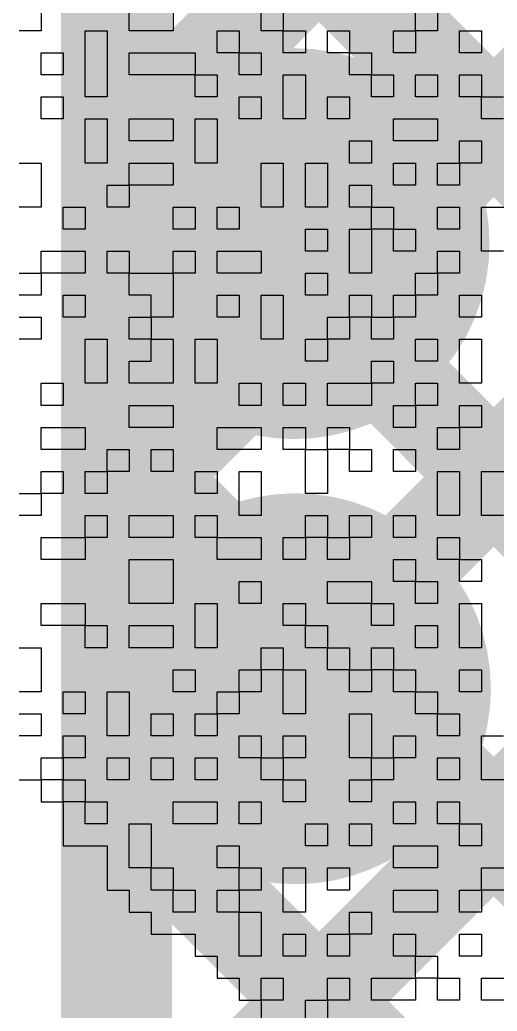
# Model space of a CAD drawing. Header units: millimetres. Extents: x 3.06 to 5.82, y 1.29 to 3.84.
# Drawn here: x 4.7417 to 4.7803, y 2.9549 to 3.0351 of the extents above; entities that cross this region are included whole.
import ezdxf

# ---------------------------------------------------------------- set-up
doc = ezdxf.new("R2010")
doc.units = ezdxf.units.MM
doc.header["$MEASUREMENT"] = 0
for name, color, linetype in [('BottomLayer', 5, 'Continuous'), ('BottomOverlay', 54, 'Continuous'), ('BottomSolder', 6, 'Continuous'), ('MultiLayer', 9, 'Continuous'), ('TopLayer', 1, 'Continuous'), ('TopSolder', 216, 'Continuous'), ('ViaHoleLayer', 16, 'Continuous')]:
    doc.layers.add(name, color=color, linetype=linetype)

msp = doc.modelspace()

# ---------------------------------------------------------------- linework, layer by layer
at = {"layer": 'BottomLayer', "const_width": 0.008}
for points in [[(4.75, 2.883907), (4.75, 3.216842)], [(4.75, 2.996375), (4.949625, 3.196)], [(4.75, 2.996375), (4.949625, 3.196)], [(4.75, 3.024659), (4.921341, 3.196)], [(4.75, 3.056459), (4.811, 2.995459)], [(4.75, 2.968091), (4.815572, 3.033663)], [(4.75, 3.028175), (4.811, 2.967175)], [(4.75, 2.939807), (4.811, 3.000807)], [(4.75, 2.999891), (4.811, 2.938891)], [(4.75, 2.971607), (4.805257, 2.916349)]]:
    msp.add_lwpolyline(points, dxfattribs=at)
at = {"layer": 'BottomLayer'}
for points, const_width in [([(4.748, 3.028175, 1), (4.752, 3.028175, 1)], 0.004), ([(4.748, 3.024659, 1), (4.752, 3.024659, 1)], 0.004), ([(4.757983, 3.017, 1), (4.769794, 3.017, 1)], 0.011811), ([(4.748, 2.999891, 1), (4.752, 2.999891, 1)], 0.004), ([(4.748, 2.996375, 1), (4.752, 2.996375, 1)], 0.004), ([(4.748, 2.996375, 1), (4.752, 2.996375, 1)], 0.004), ([(4.758095, 2.981, 1), (4.769906, 2.981, 1)], 0.011811), ([(4.748, 2.971607, 1), (4.752, 2.971607, 1)], 0.004), ([(4.748, 2.968091, 1), (4.752, 2.968091, 1)], 0.004)]:
    msp.add_lwpolyline(points, format="xyb", close=True, dxfattribs=dict(at, const_width=const_width))
at = {"layer": 'BottomOverlay'}
for p, q in [((4.74341, 3.035991), (4.74341, 3.034209)), ((4.750537, 3.034209), (4.750537, 3.035991)), ((4.754101, 3.035991), (4.754101, 3.034209)), ((4.761228, 3.034209), (4.761228, 3.035991)), ((4.763009, 3.035991), (4.763009, 3.034209)), ((4.7737, 3.034209), (4.7737, 3.035991)), ((4.775482, 3.035991), (4.775482, 3.034209)), ((4.74341, 3.034209), (4.741629, 3.034209)), ((4.746974, 3.032427), (4.746974, 3.034209)), ((4.746974, 3.034209), (4.748755, 3.034209)), ((4.748755, 3.034209), (4.748755, 3.032427)), ((4.754101, 3.034209), (4.750537, 3.034209)), ((4.757664, 3.032427), (4.757664, 3.034209)), ((4.757664, 3.034209), (4.759446, 3.034209)), ((4.759446, 3.034209), (4.759446, 3.032427)), ((4.763009, 3.034209), (4.761228, 3.034209)), ((4.763009, 3.032427), (4.763009, 3.034209)), ((4.763009, 3.034209), (4.764791, 3.034209)), ((4.764791, 3.034209), (4.764791, 3.032427)), ((4.766573, 3.032427), (4.766573, 3.034209)), ((4.766573, 3.034209), (4.768355, 3.034209)), ((4.768355, 3.034209), (4.768355, 3.032427)), ((4.771918, 3.032427), (4.771918, 3.034209)), ((4.771918, 3.034209), (4.7737, 3.034209)), ((4.775482, 3.034209), (4.7737, 3.034209)), ((4.7737, 3.034209), (4.7737, 3.032427)), ((4.777263, 3.032427), (4.777263, 3.034209)), ((4.777263, 3.034209), (4.779045, 3.034209)), ((4.779045, 3.034209), (4.779045, 3.032427)), ((4.74341, 3.030645), (4.74341, 3.032427)), ((4.74341, 3.032427), (4.745192, 3.032427)), ((4.745192, 3.032427), (4.745192, 3.030645)), ((4.746974, 3.030645), (4.746974, 3.032427)), ((4.748755, 3.032427), (4.748755, 3.030645)), ((4.750537, 3.030645), (4.750537, 3.032427)), ((4.750537, 3.032427), (4.755883, 3.032427)), ((4.755883, 3.032427), (4.755883, 3.030645)), ((4.759446, 3.032427), (4.757664, 3.032427)), ((4.759446, 3.030645), (4.759446, 3.032427)), ((4.759446, 3.032427), (4.761228, 3.032427)), ((4.761228, 3.032427), (4.761228, 3.030645)), ((4.764791, 3.032427), (4.763009, 3.032427)), ((4.768355, 3.032427), (4.766573, 3.032427)), ((4.768355, 3.030645), (4.768355, 3.032427)), ((4.768355, 3.032427), (4.770136, 3.032427)), ((4.770136, 3.032427), (4.770136, 3.030645)), ((4.7737, 3.032427), (4.771918, 3.032427)), ((4.779045, 3.032427), (4.777263, 3.032427)), ((4.745192, 3.030645), (4.74341, 3.030645)), ((4.746974, 3.028864), (4.746974, 3.030645)), ((4.748755, 3.030645), (4.748755, 3.028864)), ((4.755883, 3.030645), (4.750537, 3.030645)), ((4.755883, 3.028864), (4.755883, 3.030645)), ((4.755883, 3.030645), (4.757664, 3.030645)), ((4.757664, 3.030645), (4.757664, 3.028864)), ((4.761228, 3.030645), (4.759446, 3.030645)), ((4.763009, 3.028864), (4.763009, 3.030645)), ((4.763009, 3.030645), (4.764791, 3.030645)), ((4.764791, 3.030645), (4.764791, 3.028864)), ((4.770136, 3.030645), (4.768355, 3.030645)), ((4.770136, 3.028864), (4.770136, 3.030645)), ((4.770136, 3.030645), (4.771918, 3.030645)), ((4.771918, 3.030645), (4.771918, 3.028864)), ((4.7737, 3.028864), (4.7737, 3.030645)), ((4.7737, 3.030645), (4.775482, 3.030645)), ((4.775482, 3.030645), (4.775482, 3.028864)), ((4.777263, 3.028864), (4.777263, 3.030645)), ((4.777263, 3.030645), (4.779045, 3.030645)), ((4.779045, 3.030645), (4.779045, 3.028864)), ((4.74341, 3.027082), (4.74341, 3.028864)), ((4.74341, 3.028864), (4.745192, 3.028864)), ((4.745192, 3.028864), (4.745192, 3.027082)), ((4.748755, 3.028864), (4.746974, 3.028864)), ((4.757664, 3.028864), (4.755883, 3.028864)), ((4.759446, 3.027082), (4.759446, 3.028864)), ((4.759446, 3.028864), (4.761228, 3.028864)), ((4.761228, 3.028864), (4.761228, 3.027082)), ((4.763009, 3.027082), (4.763009, 3.028864)), ((4.764791, 3.028864), (4.764791, 3.027082)), ((4.766573, 3.027082), (4.766573, 3.028864)), ((4.766573, 3.028864), (4.768355, 3.028864)), ((4.768355, 3.028864), (4.768355, 3.027082)), ((4.771918, 3.028864), (4.770136, 3.028864)), ((4.775482, 3.028864), (4.7737, 3.028864)), ((4.779045, 3.028864), (4.777263, 3.028864)), ((4.779045, 3.027082), (4.779045, 3.028864)), ((4.779045, 3.028864), (4.780827, 3.028864)), ((4.745192, 3.027082), (4.74341, 3.027082)), ((4.746974, 3.0253), (4.746974, 3.027082)), ((4.746974, 3.027082), (4.748755, 3.027082)), ((4.748755, 3.027082), (4.748755, 3.0253)), ((4.750537, 3.0253), (4.750537, 3.027082)), ((4.750537, 3.027082), (4.754101, 3.027082)), ((4.754101, 3.027082), (4.754101, 3.0253)), ((4.755883, 3.0253), (4.755883, 3.027082)), ((4.755883, 3.027082), (4.757664, 3.027082)), ((4.757664, 3.027082), (4.757664, 3.0253)), ((4.761228, 3.027082), (4.759446, 3.027082)), ((4.764791, 3.027082), (4.763009, 3.027082)), ((4.768355, 3.027082), (4.766573, 3.027082)), ((4.771918, 3.0253), (4.771918, 3.027082)), ((4.771918, 3.027082), (4.775482, 3.027082)), ((4.775482, 3.027082), (4.775482, 3.0253)), ((4.780827, 3.027082), (4.779045, 3.027082)), ((4.746974, 3.023518), (4.746974, 3.0253)), ((4.748755, 3.0253), (4.748755, 3.023518)), ((4.754101, 3.0253), (4.750537, 3.0253)), ((4.755883, 3.023518), (4.755883, 3.0253)), ((4.757664, 3.0253), (4.757664, 3.023518)), ((4.768355, 3.023518), (4.768355, 3.0253)), ((4.768355, 3.0253), (4.770136, 3.0253)), ((4.770136, 3.0253), (4.770136, 3.023518)), ((4.775482, 3.0253), (4.771918, 3.0253)), ((4.777263, 3.023518), (4.777263, 3.0253)), ((4.777263, 3.0253), (4.779045, 3.0253)), ((4.779045, 3.0253), (4.779045, 3.023518)), ((4.741629, 3.023518), (4.74341, 3.023518)), ((4.74341, 3.023518), (4.74341, 3.021737)), ((4.748755, 3.023518), (4.746974, 3.023518)), ((4.750537, 3.021737), (4.750537, 3.023518)), ((4.750537, 3.023518), (4.754101, 3.023518)), ((4.754101, 3.023518), (4.754101, 3.021737)), ((4.757664, 3.023518), (4.755883, 3.023518)), ((4.761228, 3.021737), (4.761228, 3.023518)), ((4.761228, 3.023518), (4.763009, 3.023518)), ((4.763009, 3.023518), (4.763009, 3.021737)), ((4.764791, 3.021737), (4.764791, 3.023518)), ((4.764791, 3.023518), (4.766573, 3.023518)), ((4.766573, 3.023518), (4.766573, 3.021737)), ((4.770136, 3.023518), (4.768355, 3.023518)), ((4.771918, 3.021737), (4.771918, 3.023518)), ((4.771918, 3.023518), (4.7737, 3.023518)), ((4.7737, 3.023518), (4.7737, 3.021737)), ((4.775482, 3.021737), (4.775482, 3.023518)), ((4.775482, 3.023518), (4.777263, 3.023518)), ((4.779045, 3.023518), (4.777263, 3.023518)), ((4.777263, 3.023518), (4.777263, 3.021737)), ((4.74341, 3.021737), (4.74341, 3.019955)), ((4.748755, 3.019955), (4.748755, 3.021737)), ((4.748755, 3.021737), (4.750537, 3.021737)), ((4.754101, 3.021737), (4.750537, 3.021737)), ((4.750537, 3.021737), (4.750537, 3.019955)), ((4.761228, 3.019955), (4.761228, 3.021737)), ((4.763009, 3.021737), (4.763009, 3.019955)), ((4.764791, 3.019955), (4.764791, 3.021737)), ((4.766573, 3.021737), (4.766573, 3.019955)), ((4.768355, 3.019955), (4.768355, 3.021737)), ((4.768355, 3.021737), (4.770136, 3.021737)), ((4.770136, 3.021737), (4.770136, 3.019955)), ((4.7737, 3.021737), (4.771918, 3.021737)), ((4.777263, 3.021737), (4.775482, 3.021737)), ((4.74341, 3.019955), (4.741629, 3.019955)), ((4.745192, 3.018173), (4.745192, 3.019955)), ((4.745192, 3.019955), (4.746974, 3.019955)), ((4.746974, 3.019955), (4.746974, 3.018173)), ((4.750537, 3.019955), (4.748755, 3.019955)), ((4.754101, 3.018173), (4.754101, 3.019955)), ((4.754101, 3.019955), (4.755883, 3.019955)), ((4.755883, 3.019955), (4.755883, 3.018173)), ((4.757664, 3.018173), (4.757664, 3.019955)), ((4.757664, 3.019955), (4.759446, 3.019955)), ((4.759446, 3.019955), (4.759446, 3.018173)), ((4.763009, 3.019955), (4.761228, 3.019955)), ((4.766573, 3.019955), (4.764791, 3.019955)), ((4.770136, 3.019955), (4.768355, 3.019955)), ((4.770136, 3.018173), (4.770136, 3.019955)), ((4.770136, 3.019955), (4.771918, 3.019955)), ((4.771918, 3.019955), (4.771918, 3.018173)), ((4.775482, 3.018173), (4.775482, 3.019955)), ((4.775482, 3.019955), (4.777263, 3.019955)), ((4.777263, 3.019955), (4.777263, 3.018173)), ((4.779045, 3.018173), (4.779045, 3.019955)), ((4.779045, 3.019955), (4.782608, 3.019955)), ((4.746974, 3.018173), (4.745192, 3.018173)), ((4.755883, 3.018173), (4.754101, 3.018173)), ((4.759446, 3.018173), (4.757664, 3.018173)), ((4.764791, 3.016392), (4.764791, 3.018173)), ((4.764791, 3.018173), (4.766573, 3.018173)), ((4.766573, 3.018173), (4.766573, 3.016392)), ((4.768355, 3.016392), (4.768355, 3.018173)), ((4.768355, 3.018173), (4.770136, 3.018173)), ((4.771918, 3.018173), (4.770136, 3.018173)), ((4.770136, 3.018173), (4.770136, 3.016392)), ((4.771918, 3.016392), (4.771918, 3.018173)), ((4.771918, 3.018173), (4.7737, 3.018173)), ((4.7737, 3.018173), (4.7737, 3.016392)), ((4.777263, 3.018173), (4.775482, 3.018173)), ((4.779045, 3.016392), (4.779045, 3.018173)), ((4.74341, 3.01461), (4.74341, 3.016392)), ((4.74341, 3.016392), (4.746974, 3.016392)), ((4.746974, 3.016392), (4.746974, 3.01461)), ((4.748755, 3.01461), (4.748755, 3.016392)), ((4.748755, 3.016392), (4.750537, 3.016392)), ((4.750537, 3.016392), (4.750537, 3.01461)), ((4.754101, 3.01461), (4.754101, 3.016392)), ((4.754101, 3.016392), (4.755883, 3.016392)), ((4.755883, 3.016392), (4.755883, 3.01461)), ((4.757664, 3.01461), (4.757664, 3.016392)), ((4.757664, 3.016392), (4.761228, 3.016392)), ((4.761228, 3.016392), (4.761228, 3.01461)), ((4.766573, 3.016392), (4.764791, 3.016392)), ((4.768355, 3.01461), (4.768355, 3.016392)), ((4.770136, 3.016392), (4.770136, 3.01461)), ((4.7737, 3.016392), (4.771918, 3.016392)), ((4.775482, 3.01461), (4.775482, 3.016392)), ((4.775482, 3.016392), (4.777263, 3.016392)), ((4.777263, 3.016392), (4.777263, 3.01461)), ((4.780827, 3.016392), (4.779045, 3.016392)), ((4.741629, 3.01461), (4.74341, 3.01461)), ((4.746974, 3.01461), (4.74341, 3.01461)), ((4.74341, 3.01461), (4.74341, 3.012828)), ((4.750537, 3.01461), (4.748755, 3.01461)), ((4.750537, 3.012828), (4.750537, 3.01461)), ((4.750537, 3.01461), (4.754101, 3.01461)), ((4.755883, 3.01461), (4.754101, 3.01461)), ((4.754101, 3.01461), (4.754101, 3.012828)), ((4.761228, 3.01461), (4.757664, 3.01461)), ((4.764791, 3.012828), (4.764791, 3.01461)), ((4.764791, 3.01461), (4.766573, 3.01461)), ((4.766573, 3.01461), (4.766573, 3.012828)), ((4.770136, 3.01461), (4.768355, 3.01461)), ((4.7737, 3.012828), (4.7737, 3.01461)), ((4.7737, 3.01461), (4.775482, 3.01461)), ((4.777263, 3.01461), (4.775482, 3.01461)), ((4.775482, 3.01461), (4.775482, 3.012828)), ((4.74341, 3.012828), (4.741629, 3.012828)), ((4.745192, 3.011046), (4.745192, 3.012828)), ((4.745192, 3.012828), (4.746974, 3.012828)), ((4.746974, 3.012828), (4.746974, 3.011046)), ((4.752319, 3.012828), (4.750537, 3.012828)), ((4.752319, 3.011046), (4.752319, 3.012828)), ((4.754101, 3.012828), (4.754101, 3.011046)), ((4.757664, 3.011046), (4.757664, 3.012828)), ((4.757664, 3.012828), (4.759446, 3.012828)), ((4.759446, 3.012828), (4.759446, 3.011046)), ((4.761228, 3.011046), (4.761228, 3.012828)), ((4.761228, 3.012828), (4.763009, 3.012828)), ((4.763009, 3.012828), (4.763009, 3.011046)), ((4.766573, 3.012828), (4.764791, 3.012828)), ((4.768355, 3.011046), (4.768355, 3.012828)), ((4.768355, 3.012828), (4.770136, 3.012828)), ((4.770136, 3.012828), (4.770136, 3.011046)), ((4.771918, 3.011046), (4.771918, 3.012828)), ((4.771918, 3.012828), (4.7737, 3.012828)), ((4.775482, 3.012828), (4.7737, 3.012828)), ((4.7737, 3.012828), (4.7737, 3.011046)), ((4.777263, 3.011046), (4.777263, 3.012828)), ((4.777263, 3.012828), (4.779045, 3.012828)), ((4.779045, 3.012828), (4.779045, 3.011046)), ((4.741629, 3.011046), (4.74341, 3.011046)), ((4.74341, 3.011046), (4.74341, 3.009265)), ((4.746974, 3.011046), (4.745192, 3.011046)), ((4.750537, 3.009265), (4.750537, 3.011046)), ((4.750537, 3.011046), (4.752319, 3.011046)), ((4.754101, 3.011046), (4.752319, 3.011046)), ((4.752319, 3.011046), (4.752319, 3.009265)), ((4.759446, 3.011046), (4.757664, 3.011046)), ((4.761228, 3.009265), (4.761228, 3.011046)), ((4.763009, 3.011046), (4.763009, 3.009265)), ((4.766573, 3.009265), (4.766573, 3.011046)), ((4.766573, 3.011046), (4.768355, 3.011046)), ((4.770136, 3.011046), (4.768355, 3.011046)), ((4.768355, 3.011046), (4.768355, 3.009265)), ((4.770136, 3.009265), (4.770136, 3.011046)), ((4.770136, 3.011046), (4.771918, 3.011046)), ((4.7737, 3.011046), (4.771918, 3.011046)), ((4.771918, 3.011046), (4.771918, 3.009265)), ((4.779045, 3.011046), (4.777263, 3.011046)), ((4.74341, 3.009265), (4.741629, 3.009265)), ((4.746974, 3.007483), (4.746974, 3.009265)), ((4.746974, 3.009265), (4.748755, 3.009265)), ((4.748755, 3.009265), (4.748755, 3.007483)), ((4.752319, 3.009265), (4.750537, 3.009265)), ((4.752319, 3.007483), (4.752319, 3.009265)), ((4.752319, 3.009265), (4.754101, 3.009265)), ((4.754101, 3.009265), (4.754101, 3.007483)), ((4.755883, 3.007483), (4.755883, 3.009265)), ((4.755883, 3.009265), (4.757664, 3.009265)), ((4.757664, 3.009265), (4.757664, 3.007483)), ((4.763009, 3.009265), (4.761228, 3.009265)), ((4.764791, 3.007483), (4.764791, 3.009265)), ((4.764791, 3.009265), (4.766573, 3.009265)), ((4.768355, 3.009265), (4.766573, 3.009265)), ((4.766573, 3.009265), (4.766573, 3.007483)), ((4.771918, 3.009265), (4.770136, 3.009265)), ((4.7737, 3.007483), (4.7737, 3.009265)), ((4.7737, 3.009265), (4.775482, 3.009265)), ((4.775482, 3.009265), (4.775482, 3.007483)), ((4.777263, 3.007483), (4.777263, 3.009265)), ((4.777263, 3.009265), (4.779045, 3.009265)), ((4.779045, 3.009265), (4.779045, 3.007483)), ((4.746974, 3.005701), (4.746974, 3.007483)), ((4.748755, 3.007483), (4.748755, 3.005701)), ((4.750537, 3.005701), (4.750537, 3.007483)), ((4.750537, 3.007483), (4.752319, 3.007483)), ((4.754101, 3.007483), (4.754101, 3.005701)), ((4.755883, 3.005701), (4.755883, 3.007483)), ((4.757664, 3.007483), (4.757664, 3.005701)), ((4.766573, 3.007483), (4.764791, 3.007483)), ((4.770136, 3.005701), (4.770136, 3.007483)), ((4.770136, 3.007483), (4.771918, 3.007483)), ((4.771918, 3.007483), (4.771918, 3.005701)), ((4.775482, 3.007483), (4.7737, 3.007483)), ((4.777263, 3.005701), (4.777263, 3.007483)), ((4.779045, 3.007483), (4.779045, 3.005701)), ((4.74341, 3.003919), (4.74341, 3.005701)), ((4.74341, 3.005701), (4.745192, 3.005701)), ((4.745192, 3.005701), (4.745192, 3.003919)), ((4.748755, 3.005701), (4.746974, 3.005701)), ((4.754101, 3.005701), (4.750537, 3.005701)), ((4.757664, 3.005701), (4.755883, 3.005701)), ((4.759446, 3.003919), (4.759446, 3.005701)), ((4.759446, 3.005701), (4.761228, 3.005701)), ((4.761228, 3.005701), (4.761228, 3.003919)), ((4.763009, 3.003919), (4.763009, 3.005701)), ((4.763009, 3.005701), (4.764791, 3.005701)), ((4.764791, 3.005701), (4.764791, 3.003919)), ((4.766573, 3.003919), (4.766573, 3.005701)), ((4.766573, 3.005701), (4.770136, 3.005701)), ((4.771918, 3.005701), (4.770136, 3.005701)), ((4.770136, 3.005701), (4.770136, 3.003919)), ((4.7737, 3.003919), (4.7737, 3.005701)), ((4.7737, 3.005701), (4.775482, 3.005701)), ((4.775482, 3.005701), (4.775482, 3.003919)), ((4.779045, 3.005701), (4.777263, 3.005701)), ((4.745192, 3.003919), (4.74341, 3.003919)), ((4.750537, 3.002138), (4.750537, 3.003919)), ((4.750537, 3.003919), (4.754101, 3.003919)), ((4.754101, 3.003919), (4.754101, 3.002138)), ((4.761228, 3.003919), (4.759446, 3.003919)), ((4.764791, 3.003919), (4.763009, 3.003919)), ((4.770136, 3.003919), (4.766573, 3.003919)), ((4.771918, 3.002138), (4.771918, 3.003919)), ((4.771918, 3.003919), (4.7737, 3.003919)), ((4.775482, 3.003919), (4.7737, 3.003919)), ((4.7737, 3.003919), (4.7737, 3.002138)), ((4.777263, 3.002138), (4.777263, 3.003919)), ((4.777263, 3.003919), (4.779045, 3.003919)), ((4.779045, 3.003919), (4.779045, 3.002138)), ((4.74341, 3.000356), (4.74341, 3.002138)), ((4.74341, 3.002138), (4.746974, 3.002138)), ((4.746974, 3.002138), (4.746974, 3.000356)), ((4.754101, 3.002138), (4.750537, 3.002138)), ((4.757664, 3.000356), (4.757664, 3.002138)), ((4.757664, 3.002138), (4.761228, 3.002138)), ((4.761228, 3.002138), (4.761228, 3.000356)), ((4.763009, 3.000356), (4.763009, 3.002138)), ((4.763009, 3.002138), (4.764791, 3.002138)), ((4.764791, 3.002138), (4.764791, 3.000356)), ((4.766573, 3.000356), (4.766573, 3.002138)), ((4.766573, 3.002138), (4.768355, 3.002138)), ((4.768355, 3.002138), (4.768355, 3.000356)), ((4.7737, 3.002138), (4.771918, 3.002138)), ((4.775482, 3.000356), (4.775482, 3.002138)), ((4.775482, 3.002138), (4.777263, 3.002138)), ((4.779045, 3.002138), (4.777263, 3.002138)), ((4.777263, 3.002138), (4.777263, 3.000356)), ((4.746974, 3.000356), (4.74341, 3.000356)), ((4.748755, 2.998574), (4.748755, 3.000356)), ((4.748755, 3.000356), (4.750537, 3.000356)), ((4.750537, 3.000356), (4.750537, 2.998574)), ((4.752319, 2.998574), (4.752319, 3.000356)), ((4.752319, 3.000356), (4.754101, 3.000356)), ((4.754101, 3.000356), (4.754101, 2.998574)), ((4.761228, 3.000356), (4.757664, 3.000356)), ((4.764791, 3.000356), (4.763009, 3.000356)), ((4.764791, 2.998574), (4.764791, 3.000356)), ((4.764791, 3.000356), (4.766573, 3.000356)), ((4.768355, 3.000356), (4.766573, 3.000356)), ((4.766573, 3.000356), (4.766573, 2.998574)), ((4.768355, 2.998574), (4.768355, 3.000356)), ((4.768355, 3.000356), (4.770136, 3.000356)), ((4.770136, 3.000356), (4.770136, 2.998574)), ((4.771918, 2.998574), (4.771918, 3.000356)), ((4.771918, 3.000356), (4.7737, 3.000356)), ((4.7737, 3.000356), (4.7737, 2.998574)), ((4.777263, 3.000356), (4.775482, 3.000356)), ((4.74341, 2.996792), (4.74341, 2.998574)), ((4.74341, 2.998574), (4.745192, 2.998574)), ((4.745192, 2.998574), (4.745192, 2.996792)), ((4.746974, 2.996792), (4.746974, 2.998574)), ((4.746974, 2.998574), (4.748755, 2.998574)), ((4.750537, 2.998574), (4.748755, 2.998574)), ((4.748755, 2.998574), (4.748755, 2.996792)), ((4.754101, 2.998574), (4.752319, 2.998574)), ((4.755883, 2.996792), (4.755883, 2.998574)), ((4.755883, 2.998574), (4.757664, 2.998574)), ((4.757664, 2.998574), (4.757664, 2.996792)), ((4.759446, 2.996792), (4.759446, 2.998574)), ((4.759446, 2.998574), (4.761228, 2.998574)), ((4.761228, 2.998574), (4.761228, 2.996792)), ((4.764791, 2.996792), (4.764791, 2.998574)), ((4.766573, 2.998574), (4.766573, 2.996792)), ((4.770136, 2.998574), (4.768355, 2.998574)), ((4.7737, 2.998574), (4.771918, 2.998574)), ((4.775482, 2.996792), (4.775482, 2.998574)), ((4.775482, 2.998574), (4.777263, 2.998574)), ((4.777263, 2.998574), (4.777263, 2.996792)), ((4.779045, 2.996792), (4.779045, 2.998574)), ((4.779045, 2.998574), (4.782608, 2.998574)), ((4.741629, 2.996792), (4.74341, 2.996792)), ((4.745192, 2.996792), (4.74341, 2.996792)), ((4.74341, 2.996792), (4.74341, 2.995011)), ((4.748755, 2.996792), (4.746974, 2.996792)), ((4.757664, 2.996792), (4.755883, 2.996792)), ((4.759446, 2.995011), (4.759446, 2.996792)), ((4.761228, 2.996792), (4.761228, 2.995011)), ((4.766573, 2.996792), (4.764791, 2.996792)), ((4.775482, 2.995011), (4.775482, 2.996792)), ((4.777263, 2.996792), (4.777263, 2.995011)), ((4.779045, 2.995011), (4.779045, 2.996792)), ((4.74341, 2.995011), (4.741629, 2.995011)), ((4.746974, 2.993229), (4.746974, 2.995011)), ((4.746974, 2.995011), (4.748755, 2.995011)), ((4.748755, 2.995011), (4.748755, 2.993229)), ((4.750537, 2.993229), (4.750537, 2.995011)), ((4.750537, 2.995011), (4.754101, 2.995011)), ((4.754101, 2.995011), (4.754101, 2.993229)), ((4.755883, 2.993229), (4.755883, 2.995011)), ((4.755883, 2.995011), (4.757664, 2.995011)), ((4.757664, 2.995011), (4.757664, 2.993229)), ((4.761228, 2.995011), (4.759446, 2.995011)), ((4.764791, 2.993229), (4.764791, 2.995011)), ((4.764791, 2.995011), (4.766573, 2.995011)), ((4.766573, 2.995011), (4.766573, 2.993229)), ((4.768355, 2.993229), (4.768355, 2.995011)), ((4.768355, 2.995011), (4.770136, 2.995011)), ((4.770136, 2.995011), (4.770136, 2.993229)), ((4.771918, 2.993229), (4.771918, 2.995011)), ((4.771918, 2.995011), (4.7737, 2.995011)), ((4.7737, 2.995011), (4.7737, 2.993229)), ((4.777263, 2.995011), (4.775482, 2.995011)), ((4.780827, 2.995011), (4.779045, 2.995011)), ((4.74341, 2.991447), (4.74341, 2.993229)), ((4.74341, 2.993229), (4.746974, 2.993229)), ((4.748755, 2.993229), (4.746974, 2.993229)), ((4.746974, 2.993229), (4.746974, 2.991447)), ((4.754101, 2.993229), (4.750537, 2.993229)), ((4.757664, 2.993229), (4.755883, 2.993229)), ((4.757664, 2.991447), (4.757664, 2.993229)), ((4.757664, 2.993229), (4.761228, 2.993229)), ((4.761228, 2.993229), (4.761228, 2.991447)), ((4.763009, 2.991447), (4.763009, 2.993229)), ((4.763009, 2.993229), (4.764791, 2.993229)), ((4.766573, 2.993229), (4.764791, 2.993229)), ((4.764791, 2.993229), (4.764791, 2.991447)), ((4.766573, 2.991447), (4.766573, 2.993229)), ((4.766573, 2.993229), (4.768355, 2.993229)), ((4.770136, 2.993229), (4.768355, 2.993229)), ((4.768355, 2.993229), (4.768355, 2.991447)), ((4.7737, 2.993229), (4.771918, 2.993229)), ((4.775482, 2.991447), (4.775482, 2.993229)), ((4.775482, 2.993229), (4.777263, 2.993229)), ((4.777263, 2.993229), (4.777263, 2.991447)), ((4.746974, 2.991447), (4.74341, 2.991447)), ((4.750537, 2.989666), (4.750537, 2.991447)), ((4.750537, 2.991447), (4.754101, 2.991447)), ((4.754101, 2.991447), (4.754101, 2.989666)), ((4.761228, 2.991447), (4.757664, 2.991447)), ((4.764791, 2.991447), (4.763009, 2.991447)), ((4.768355, 2.991447), (4.766573, 2.991447)), ((4.771918, 2.989666), (4.771918, 2.991447)), ((4.771918, 2.991447), (4.7737, 2.991447)), ((4.7737, 2.991447), (4.7737, 2.989666)), ((4.777263, 2.991447), (4.775482, 2.991447)), ((4.777263, 2.989666), (4.777263, 2.991447)), ((4.777263, 2.991447), (4.779045, 2.991447)), ((4.779045, 2.991447), (4.779045, 2.989666)), ((4.750537, 2.987884), (4.750537, 2.989666)), ((4.754101, 2.989666), (4.754101, 2.987884)), ((4.759446, 2.987884), (4.759446, 2.989666)), ((4.759446, 2.989666), (4.761228, 2.989666)), ((4.761228, 2.989666), (4.761228, 2.987884)), ((4.766573, 2.987884), (4.766573, 2.989666)), ((4.766573, 2.989666), (4.770136, 2.989666)), ((4.770136, 2.989666), (4.770136, 2.987884)), ((4.7737, 2.989666), (4.771918, 2.989666)), ((4.7737, 2.987884), (4.7737, 2.989666)), ((4.7737, 2.989666), (4.775482, 2.989666)), ((4.775482, 2.989666), (4.775482, 2.987884)), ((4.779045, 2.989666), (4.777263, 2.989666)), ((4.74341, 2.986102), (4.74341, 2.987884)), ((4.74341, 2.987884), (4.746974, 2.987884)), ((4.746974, 2.987884), (4.746974, 2.986102)), ((4.754101, 2.987884), (4.750537, 2.987884)), ((4.755883, 2.986102), (4.755883, 2.987884)), ((4.755883, 2.987884), (4.757664, 2.987884)), ((4.757664, 2.987884), (4.757664, 2.986102)), ((4.761228, 2.987884), (4.759446, 2.987884)), ((4.763009, 2.986102), (4.763009, 2.987884)), ((4.763009, 2.987884), (4.764791, 2.987884)), ((4.764791, 2.987884), (4.764791, 2.986102)), ((4.770136, 2.987884), (4.766573, 2.987884)), ((4.770136, 2.986102), (4.770136, 2.987884)), ((4.770136, 2.987884), (4.771918, 2.987884)), ((4.771918, 2.987884), (4.771918, 2.986102)), ((4.775482, 2.987884), (4.7737, 2.987884)), ((4.777263, 2.986102), (4.777263, 2.987884)), ((4.777263, 2.987884), (4.779045, 2.987884)), ((4.779045, 2.987884), (4.779045, 2.986102)), ((4.746974, 2.986102), (4.74341, 2.986102)), ((4.746974, 2.98432), (4.746974, 2.986102)), ((4.746974, 2.986102), (4.748755, 2.986102)), ((4.748755, 2.986102), (4.748755, 2.98432)), ((4.750537, 2.98432), (4.750537, 2.986102)), ((4.750537, 2.986102), (4.754101, 2.986102)), ((4.754101, 2.986102), (4.754101, 2.98432)), ((4.755883, 2.98432), (4.755883, 2.986102)), ((4.757664, 2.986102), (4.757664, 2.98432)), ((4.764791, 2.986102), (4.763009, 2.986102)), ((4.764791, 2.98432), (4.764791, 2.986102)), ((4.764791, 2.986102), (4.766573, 2.986102)), ((4.766573, 2.986102), (4.766573, 2.98432)), ((4.771918, 2.986102), (4.770136, 2.986102)), ((4.7737, 2.98432), (4.7737, 2.986102)), ((4.7737, 2.986102), (4.775482, 2.986102)), ((4.775482, 2.986102), (4.775482, 2.98432)), ((4.777263, 2.98432), (4.777263, 2.986102)), ((4.779045, 2.986102), (4.779045, 2.98432)), ((4.741629, 2.98432), (4.74341, 2.98432)), ((4.74341, 2.98432), (4.74341, 2.982539)), ((4.748755, 2.98432), (4.746974, 2.98432)), ((4.754101, 2.98432), (4.750537, 2.98432)), ((4.757664, 2.98432), (4.755883, 2.98432)), ((4.761228, 2.982539), (4.761228, 2.98432)), ((4.761228, 2.98432), (4.763009, 2.98432)), ((4.763009, 2.98432), (4.763009, 2.982539)), ((4.766573, 2.98432), (4.764791, 2.98432)), ((4.766573, 2.982539), (4.766573, 2.98432)), ((4.766573, 2.98432), (4.768355, 2.98432)), ((4.768355, 2.98432), (4.768355, 2.982539)), ((4.770136, 2.982539), (4.770136, 2.98432)), ((4.770136, 2.98432), (4.771918, 2.98432)), ((4.771918, 2.98432), (4.771918, 2.982539)), ((4.775482, 2.98432), (4.7737, 2.98432)), ((4.779045, 2.98432), (4.777263, 2.98432)), ((4.74341, 2.982539), (4.74341, 2.980757)), ((4.754101, 2.980757), (4.754101, 2.982539)), ((4.754101, 2.982539), (4.755883, 2.982539)), ((4.755883, 2.982539), (4.755883, 2.980757)), ((4.759446, 2.980757), (4.759446, 2.982539)), ((4.759446, 2.982539), (4.761228, 2.982539)), ((4.763009, 2.982539), (4.761228, 2.982539)), ((4.761228, 2.982539), (4.761228, 2.980757)), ((4.763009, 2.980757), (4.763009, 2.982539)), ((4.763009, 2.982539), (4.764791, 2.982539)), ((4.764791, 2.982539), (4.764791, 2.980757)), ((4.768355, 2.982539), (4.766573, 2.982539)), ((4.768355, 2.980757), (4.768355, 2.982539)), ((4.768355, 2.982539), (4.770136, 2.982539)), ((4.771918, 2.982539), (4.770136, 2.982539)), ((4.770136, 2.982539), (4.770136, 2.980757)), ((4.771918, 2.980757), (4.771918, 2.982539)), ((4.771918, 2.982539), (4.7737, 2.982539)), ((4.7737, 2.982539), (4.7737, 2.980757)), ((4.777263, 2.980757), (4.777263, 2.982539)), ((4.777263, 2.982539), (4.779045, 2.982539)), ((4.779045, 2.982539), (4.779045, 2.980757)), ((4.74341, 2.980757), (4.741629, 2.980757)), ((4.745192, 2.978975), (4.745192, 2.980757)), ((4.745192, 2.980757), (4.746974, 2.980757)), ((4.746974, 2.980757), (4.746974, 2.978975)), ((4.748755, 2.978975), (4.748755, 2.980757)), ((4.748755, 2.980757), (4.750537, 2.980757)), ((4.750537, 2.980757), (4.750537, 2.978975)), ((4.755883, 2.980757), (4.754101, 2.980757)), ((4.757664, 2.978975), (4.757664, 2.980757)), ((4.757664, 2.980757), (4.759446, 2.980757)), ((4.761228, 2.980757), (4.759446, 2.980757)), ((4.759446, 2.980757), (4.759446, 2.978975)), ((4.763009, 2.978975), (4.763009, 2.980757)), ((4.764791, 2.980757), (4.764791, 2.978975)), ((4.770136, 2.980757), (4.768355, 2.980757)), ((4.7737, 2.980757), (4.771918, 2.980757)), ((4.7737, 2.978975), (4.7737, 2.980757)), ((4.7737, 2.980757), (4.775482, 2.980757)), ((4.775482, 2.980757), (4.775482, 2.978975)), ((4.779045, 2.980757), (4.777263, 2.980757)), ((4.741629, 2.978975), (4.74341, 2.978975)), ((4.74341, 2.978975), (4.74341, 2.977193)), ((4.746974, 2.978975), (4.745192, 2.978975)), ((4.748755, 2.977193), (4.748755, 2.978975)), ((4.750537, 2.978975), (4.750537, 2.977193)), ((4.752319, 2.977193), (4.752319, 2.978975)), ((4.752319, 2.978975), (4.754101, 2.978975)), ((4.754101, 2.978975), (4.754101, 2.977193)), ((4.755883, 2.977193), (4.755883, 2.978975)), ((4.755883, 2.978975), (4.757664, 2.978975)), ((4.759446, 2.978975), (4.757664, 2.978975)), ((4.757664, 2.978975), (4.757664, 2.977193)), ((4.764791, 2.978975), (4.763009, 2.978975)), ((4.768355, 2.977193), (4.768355, 2.978975)), ((4.768355, 2.978975), (4.770136, 2.978975)), ((4.770136, 2.978975), (4.770136, 2.977193)), ((4.775482, 2.978975), (4.7737, 2.978975)), ((4.775482, 2.977193), (4.775482, 2.978975)), ((4.775482, 2.978975), (4.777263, 2.978975)), ((4.777263, 2.978975), (4.777263, 2.977193)), ((4.74341, 2.977193), (4.741629, 2.977193)), ((4.745192, 2.975412), (4.745192, 2.977193)), ((4.745192, 2.977193), (4.746974, 2.977193)), ((4.746974, 2.977193), (4.746974, 2.975412)), ((4.750537, 2.977193), (4.748755, 2.977193)), ((4.754101, 2.977193), (4.752319, 2.977193)), ((4.757664, 2.977193), (4.755883, 2.977193)), ((4.759446, 2.975412), (4.759446, 2.977193)), ((4.759446, 2.977193), (4.761228, 2.977193)), ((4.761228, 2.977193), (4.761228, 2.975412)), ((4.763009, 2.975412), (4.763009, 2.977193)), ((4.763009, 2.977193), (4.764791, 2.977193)), ((4.764791, 2.977193), (4.764791, 2.975412)), ((4.768355, 2.975412), (4.768355, 2.977193)), ((4.770136, 2.977193), (4.770136, 2.975412)), ((4.771918, 2.975412), (4.771918, 2.977193)), ((4.771918, 2.977193), (4.7737, 2.977193)), ((4.7737, 2.977193), (4.7737, 2.975412)), ((4.777263, 2.977193), (4.775482, 2.977193)), ((4.779045, 2.975412), (4.779045, 2.977193)), ((4.779045, 2.977193), (4.780827, 2.977193)), ((4.74341, 2.97363), (4.74341, 2.975412)), ((4.74341, 2.975412), (4.745192, 2.975412)), ((4.746974, 2.975412), (4.745192, 2.975412)), ((4.745192, 2.975412), (4.745192, 2.97363)), ((4.748755, 2.97363), (4.748755, 2.975412)), ((4.748755, 2.975412), (4.750537, 2.975412)), ((4.750537, 2.975412), (4.750537, 2.97363)), ((4.752319, 2.97363), (4.752319, 2.975412)), ((4.752319, 2.975412), (4.754101, 2.975412)), ((4.754101, 2.975412), (4.754101, 2.97363)), ((4.755883, 2.97363), (4.755883, 2.975412)), ((4.755883, 2.975412), (4.757664, 2.975412)), ((4.757664, 2.975412), (4.757664, 2.97363)), ((4.761228, 2.975412), (4.759446, 2.975412)), ((4.761228, 2.97363), (4.761228, 2.975412)), ((4.761228, 2.975412), (4.763009, 2.975412)), ((4.764791, 2.975412), (4.763009, 2.975412)), ((4.763009, 2.975412), (4.763009, 2.97363)), ((4.770136, 2.975412), (4.768355, 2.975412)), ((4.770136, 2.97363), (4.770136, 2.975412)), ((4.770136, 2.975412), (4.771918, 2.975412)), ((4.7737, 2.975412), (4.771918, 2.975412)), ((4.771918, 2.975412), (4.771918, 2.97363)), ((4.775482, 2.97363), (4.775482, 2.975412)), ((4.775482, 2.975412), (4.777263, 2.975412)), ((4.777263, 2.975412), (4.777263, 2.97363)), ((4.779045, 2.97363), (4.779045, 2.975412)), ((4.741629, 2.97363), (4.74341, 2.97363)), ((4.745192, 2.97363), (4.74341, 2.97363)), ((4.74341, 2.97363), (4.74341, 2.971848)), ((4.745192, 2.971848), (4.745192, 2.97363)), ((4.745192, 2.97363), (4.746974, 2.97363)), ((4.746974, 2.97363), (4.746974, 2.971848)), ((4.750537, 2.97363), (4.748755, 2.97363)), ((4.754101, 2.97363), (4.752319, 2.97363)), ((4.757664, 2.97363), (4.755883, 2.97363)), ((4.763009, 2.97363), (4.761228, 2.97363)), ((4.763009, 2.971848), (4.763009, 2.97363)), ((4.763009, 2.97363), (4.764791, 2.97363)), ((4.764791, 2.97363), (4.764791, 2.971848)), ((4.768355, 2.971848), (4.768355, 2.97363)), ((4.768355, 2.97363), (4.770136, 2.97363)), ((4.771918, 2.97363), (4.770136, 2.97363)), ((4.770136, 2.97363), (4.770136, 2.971848)), ((4.777263, 2.97363), (4.775482, 2.97363)), ((4.782608, 2.97363), (4.779045, 2.97363)), ((4.74341, 2.971848), (4.745192, 2.971848)), ((4.746974, 2.971848), (4.745192, 2.971848)), ((4.745192, 2.971848), (4.745192, 2.970067)), ((4.746974, 2.970067), (4.746974, 2.971848)), ((4.746974, 2.971848), (4.748755, 2.971848)), ((4.748755, 2.971848), (4.748755, 2.970067)), ((4.754101, 2.970067), (4.754101, 2.971848)), ((4.754101, 2.971848), (4.757664, 2.971848)), ((4.757664, 2.971848), (4.757664, 2.970067)), ((4.759446, 2.970067), (4.759446, 2.971848)), ((4.759446, 2.971848), (4.761228, 2.971848)), ((4.761228, 2.971848), (4.761228, 2.970067)), ((4.764791, 2.971848), (4.763009, 2.971848)), ((4.770136, 2.971848), (4.768355, 2.971848)), ((4.771918, 2.970067), (4.771918, 2.971848)), ((4.771918, 2.971848), (4.7737, 2.971848)), ((4.7737, 2.971848), (4.7737, 2.970067)), ((4.775482, 2.970067), (4.775482, 2.971848)), ((4.775482, 2.971848), (4.777263, 2.971848)), ((4.777263, 2.971848), (4.777263, 2.970067)), ((4.745192, 2.970067), (4.745192, 2.968285)), ((4.748755, 2.970067), (4.746974, 2.970067)), ((4.750537, 2.968285), (4.750537, 2.970067)), ((4.750537, 2.970067), (4.752319, 2.970067)), ((4.752319, 2.970067), (4.752319, 2.968285)), ((4.757664, 2.970067), (4.754101, 2.970067)), ((4.761228, 2.970067), (4.759446, 2.970067)), ((4.764791, 2.968285), (4.764791, 2.970067)), ((4.764791, 2.970067), (4.766573, 2.970067)), ((4.766573, 2.970067), (4.766573, 2.968285)), ((4.768355, 2.968285), (4.768355, 2.970067)), ((4.768355, 2.970067), (4.770136, 2.970067)), ((4.770136, 2.970067), (4.770136, 2.968285)), ((4.7737, 2.970067), (4.771918, 2.970067)), ((4.777263, 2.970067), (4.775482, 2.970067)), ((4.777263, 2.968285), (4.777263, 2.970067)), ((4.777263, 2.970067), (4.779045, 2.970067)), ((4.779045, 2.970067), (4.779045, 2.968285)), ((4.745192, 2.968285), (4.748755, 2.968285)), ((4.748755, 2.968285), (4.748755, 2.966503)), ((4.750537, 2.966503), (4.750537, 2.968285)), ((4.752319, 2.968285), (4.752319, 2.966503)), ((4.757664, 2.966503), (4.757664, 2.968285)), ((4.757664, 2.968285), (4.759446, 2.968285)), ((4.759446, 2.968285), (4.759446, 2.966503)), ((4.766573, 2.968285), (4.764791, 2.968285)), ((4.770136, 2.968285), (4.768355, 2.968285)), ((4.771918, 2.966503), (4.771918, 2.968285)), ((4.771918, 2.968285), (4.775482, 2.968285)), ((4.775482, 2.968285), (4.775482, 2.966503)), ((4.779045, 2.968285), (4.777263, 2.968285)), ((4.748755, 2.966503), (4.748755, 2.964721)), ((4.752319, 2.966503), (4.750537, 2.966503)), ((4.752319, 2.964721), (4.752319, 2.966503)), ((4.752319, 2.966503), (4.754101, 2.966503)), ((4.754101, 2.966503), (4.754101, 2.964721)), ((4.759446, 2.966503), (4.757664, 2.966503)), ((4.759446, 2.964721), (4.759446, 2.966503)), ((4.759446, 2.966503), (4.761228, 2.966503)), ((4.761228, 2.966503), (4.761228, 2.964721)), ((4.763009, 2.964721), (4.763009, 2.966503)), ((4.763009, 2.966503), (4.764791, 2.966503)), ((4.764791, 2.966503), (4.764791, 2.964721)), ((4.766573, 2.964721), (4.766573, 2.966503)), ((4.766573, 2.966503), (4.768355, 2.966503)), ((4.768355, 2.966503), (4.768355, 2.964721)), ((4.775482, 2.966503), (4.771918, 2.966503)), ((4.779045, 2.964721), (4.779045, 2.966503)), ((4.779045, 2.966503), (4.782608, 2.966503)), ((4.748755, 2.964721), (4.750537, 2.964721)), ((4.750537, 2.964721), (4.750537, 2.96294)), ((4.754101, 2.964721), (4.752319, 2.964721)), ((4.754101, 2.96294), (4.754101, 2.964721)), ((4.754101, 2.964721), (4.755883, 2.964721)), ((4.755883, 2.964721), (4.755883, 2.96294)), ((4.757664, 2.96294), (4.757664, 2.964721)), ((4.757664, 2.964721), (4.759446, 2.964721)), ((4.761228, 2.964721), (4.759446, 2.964721)), ((4.759446, 2.964721), (4.759446, 2.96294)), ((4.763009, 2.96294), (4.763009, 2.964721)), ((4.764791, 2.964721), (4.764791, 2.96294)), ((4.768355, 2.964721), (4.766573, 2.964721)), ((4.771918, 2.96294), (4.771918, 2.964721)), ((4.771918, 2.964721), (4.775482, 2.964721)), ((4.775482, 2.964721), (4.775482, 2.96294)), ((4.777263, 2.96294), (4.777263, 2.964721)), ((4.777263, 2.964721), (4.779045, 2.964721)), ((4.782608, 2.964721), (4.779045, 2.964721)), ((4.779045, 2.964721), (4.779045, 2.96294)), ((4.750537, 2.96294), (4.752319, 2.96294)), ((4.752319, 2.96294), (4.752319, 2.961158)), ((4.755883, 2.96294), (4.754101, 2.96294)), ((4.759446, 2.96294), (4.757664, 2.96294)), ((4.759446, 2.961158), (4.759446, 2.96294)), ((4.759446, 2.96294), (4.761228, 2.96294)), ((4.761228, 2.96294), (4.761228, 2.961158)), ((4.764791, 2.96294), (4.763009, 2.96294)), ((4.768355, 2.961158), (4.768355, 2.96294)), ((4.768355, 2.96294), (4.770136, 2.96294)), ((4.770136, 2.96294), (4.770136, 2.961158)), ((4.775482, 2.96294), (4.771918, 2.96294)), ((4.779045, 2.96294), (4.777263, 2.96294)), ((4.752319, 2.961158), (4.755883, 2.961158)), ((4.755883, 2.961158), (4.755883, 2.959376)), ((4.759446, 2.959376), (4.759446, 2.961158)), ((4.761228, 2.961158), (4.761228, 2.959376)), ((4.763009, 2.959376), (4.763009, 2.961158)), ((4.763009, 2.961158), (4.764791, 2.961158)), ((4.764791, 2.961158), (4.764791, 2.959376)), ((4.766573, 2.959376), (4.766573, 2.961158)), ((4.766573, 2.961158), (4.768355, 2.961158)), ((4.770136, 2.961158), (4.768355, 2.961158)), ((4.768355, 2.961158), (4.768355, 2.959376)), ((4.771918, 2.959376), (4.771918, 2.961158)), ((4.771918, 2.961158), (4.7737, 2.961158)), ((4.7737, 2.961158), (4.7737, 2.959376)), ((4.777263, 2.959376), (4.777263, 2.961158)), ((4.777263, 2.961158), (4.779045, 2.961158)), ((4.779045, 2.961158), (4.779045, 2.959376)), ((4.755883, 2.959376), (4.757664, 2.959376)), ((4.757664, 2.959376), (4.757664, 2.957594)), ((4.761228, 2.959376), (4.759446, 2.959376)), ((4.764791, 2.959376), (4.763009, 2.959376)), ((4.768355, 2.959376), (4.766573, 2.959376)), ((4.7737, 2.959376), (4.771918, 2.959376)), ((4.7737, 2.957594), (4.7737, 2.959376)), ((4.7737, 2.959376), (4.775482, 2.959376)), ((4.775482, 2.959376), (4.775482, 2.957594)), ((4.779045, 2.959376), (4.777263, 2.959376)), ((4.757664, 2.957594), (4.759446, 2.957594)), ((4.759446, 2.957594), (4.759446, 2.955813)), ((4.761228, 2.955813), (4.761228, 2.957594)), ((4.761228, 2.957594), (4.763009, 2.957594)), ((4.763009, 2.957594), (4.763009, 2.955813)), ((4.766573, 2.955813), (4.766573, 2.957594)), ((4.766573, 2.957594), (4.768355, 2.957594)), ((4.768355, 2.957594), (4.768355, 2.955813)), ((4.770136, 2.955813), (4.770136, 2.957594)), ((4.770136, 2.957594), (4.7737, 2.957594)), ((4.775482, 2.957594), (4.7737, 2.957594)), ((4.7737, 2.957594), (4.7737, 2.955813)), ((4.775482, 2.955813), (4.775482, 2.957594)), ((4.775482, 2.957594), (4.777263, 2.957594)), ((4.777263, 2.957594), (4.777263, 2.955813)), ((4.779045, 2.955813), (4.779045, 2.957594)), ((4.779045, 2.957594), (4.782608, 2.957594)), ((4.759446, 2.955813), (4.761228, 2.955813)), ((4.763009, 2.955813), (4.761228, 2.955813)), ((4.761228, 2.955813), (4.761228, 2.954031)), ((4.764791, 2.954031), (4.764791, 2.955813)), ((4.764791, 2.955813), (4.766573, 2.955813)), ((4.768355, 2.955813), (4.766573, 2.955813)), ((4.766573, 2.955813), (4.766573, 2.954031)), ((4.7737, 2.955813), (4.770136, 2.955813)), ((4.777263, 2.955813), (4.775482, 2.955813)), ((4.782608, 2.955813), (4.779045, 2.955813))]:
    msp.add_line(p, q, dxfattribs=at)
at = {"layer": 'BottomSolder', "const_width": 0.015811}
for points in [[(4.755983, 3.017, 1), (4.771794, 3.017, 1)], [(4.756094, 2.981, 1), (4.771905, 2.981, 1)]]:
    msp.add_lwpolyline(points, format="xyb", close=True, dxfattribs=at)
at = {"layer": 'MultiLayer', "const_width": 0.011811}
for points in [[(4.757983, 3.017, 1), (4.769794, 3.017, 1)], [(4.758095, 2.981, 1), (4.769906, 2.981, 1)]]:
    msp.add_lwpolyline(points, format="xyb", close=True, dxfattribs=at)
at = {"layer": 'TopLayer', "const_width": 0.008}
for points in [[(4.749, 3.023659), (4.83063, 3.105289)], [(4.749, 2.994), (4.749, 3.086)], [(4.749, 2.995375), (4.83063, 3.077005)], [(4.749, 3.05746), (4.83063, 2.97583)], [(4.749, 2.967091), (4.83063, 3.048721)], [(4.749, 2.967091), (4.83063, 3.048721)], [(4.749, 3.029175), (4.83063, 2.947545)], [(4.742193, 2.932), (4.83063, 3.020437)], [(4.749, 3.000891), (4.817891, 2.932)], [(4.749, 2.949), (4.749, 2.994)], [(4.749, 2.949), (4.749, 2.994)], [(4.749, 2.972607), (4.789607, 2.932)]]:
    msp.add_lwpolyline(points, dxfattribs=at)
at = {"layer": 'TopLayer'}
for points, const_width in [([(4.747, 3.029175, 1), (4.751, 3.029175, 1)], 0.004), ([(4.757983, 3.017, 1), (4.769794, 3.017, 1)], 0.011811), ([(4.747, 3.023659, 1), (4.751, 3.023659, 1)], 0.004), ([(4.747, 3.000891, 1), (4.751, 3.000891, 1)], 0.004), ([(4.747, 2.995375, 1), (4.751, 2.995375, 1)], 0.004), ([(4.747, 2.994, 1), (4.751, 2.994, 1)], 0.004), ([(4.747, 2.994, 1), (4.751, 2.994, 1)], 0.004), ([(4.747, 2.994, 1), (4.751, 2.994, 1)], 0.004), ([(4.758095, 2.981, 1), (4.769906, 2.981, 1)], 0.011811), ([(4.747, 2.972607, 1), (4.751, 2.972607, 1)], 0.004), ([(4.747, 2.967091, 1), (4.751, 2.967091, 1)], 0.004), ([(4.747, 2.967091, 1), (4.751, 2.967091, 1)], 0.004)]:
    msp.add_lwpolyline(points, format="xyb", close=True, dxfattribs=dict(at, const_width=const_width))
at = {"layer": 'TopSolder', "const_width": 0.015811}
for points in [[(4.755983, 3.017, 1), (4.771794, 3.017, 1)], [(4.756094, 2.981, 1), (4.771905, 2.981, 1)]]:
    msp.add_lwpolyline(points, format="xyb", close=True, dxfattribs=at)
at = {"layer": 'ViaHoleLayer', "const_width": 0.007874}
for points in [[(4.759952, 3.017, 1), (4.767826, 3.017, 1)], [(4.760063, 2.981, 1), (4.767937, 2.981, 1)]]:
    msp.add_lwpolyline(points, format="xyb", close=True, dxfattribs=at)

doc.saveas('drawing.dxf')
